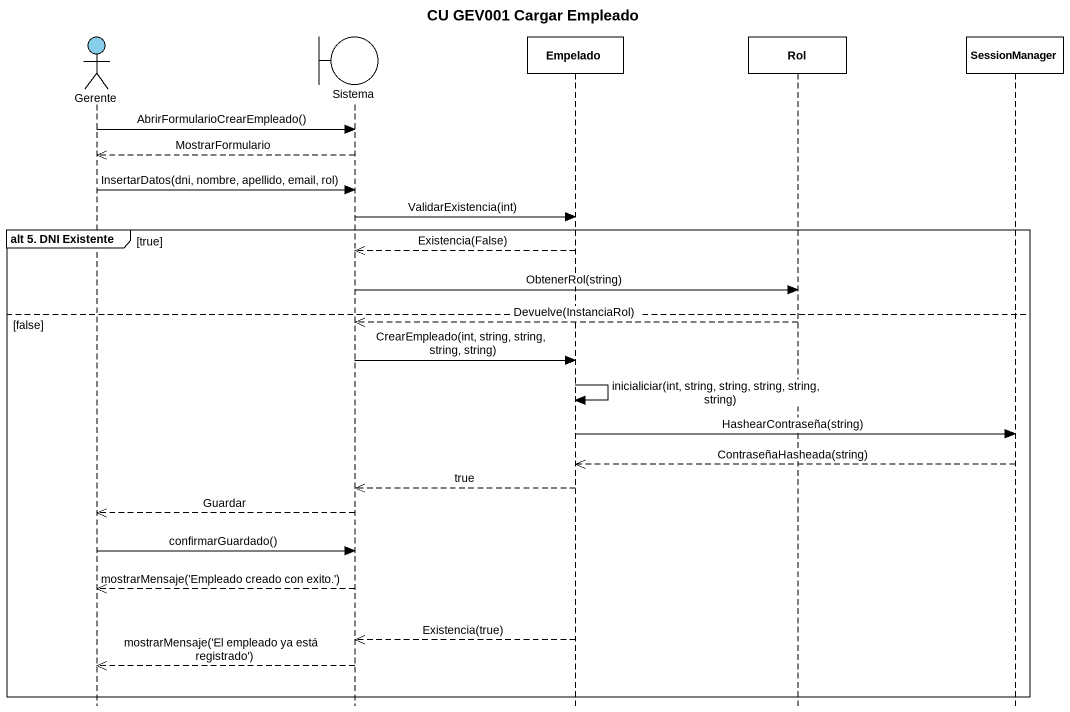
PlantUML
@startuml
title CU GEV001 Cargar Empleado
hide footbox
actor Gerente #87CEEB
boundary Sistema
participant Empelado
participant Rol
participant SessionManager

Gerente -> Sistema : AbrirFormularioCrearEmpleado()
Sistema -->> Gerente : MostrarFormulario
Gerente -> Sistema : InsertarDatos(dni, nombre, apellido, email, rol)
Sistema -> Empelado : ValidarExistencia(int)
group alt 5. DNI Existente [true]
  Empelado -->> Sistema : Existencia(False)
  Sistema -> Rol : ObtenerRol(string)
else false
  Rol -->> Sistema : Devuelve(InstanciaRol)
  Sistema -> Empelado : CrearEmpleado(int, string, string, string, string)
  Empelado -> Empelado : inicialiciar(int, string, string, string, string, string)
  Empelado -> SessionManager : HashearContraseña(string)
  SessionManager -->> Empelado : ContraseñaHasheada(string)
  Empelado -->> Sistema : true
  Sistema -->> Gerente : Guardar
  Gerente -> Sistema : confirmarGuardado()
  Sistema -->> Gerente : mostrarMensaje('Empleado creado con exito.')
  Empelado -->> Sistema : Existencia(true)
  Sistema -->> Gerente : mostrarMensaje('El empleado ya está registrado')
end
@enduml
